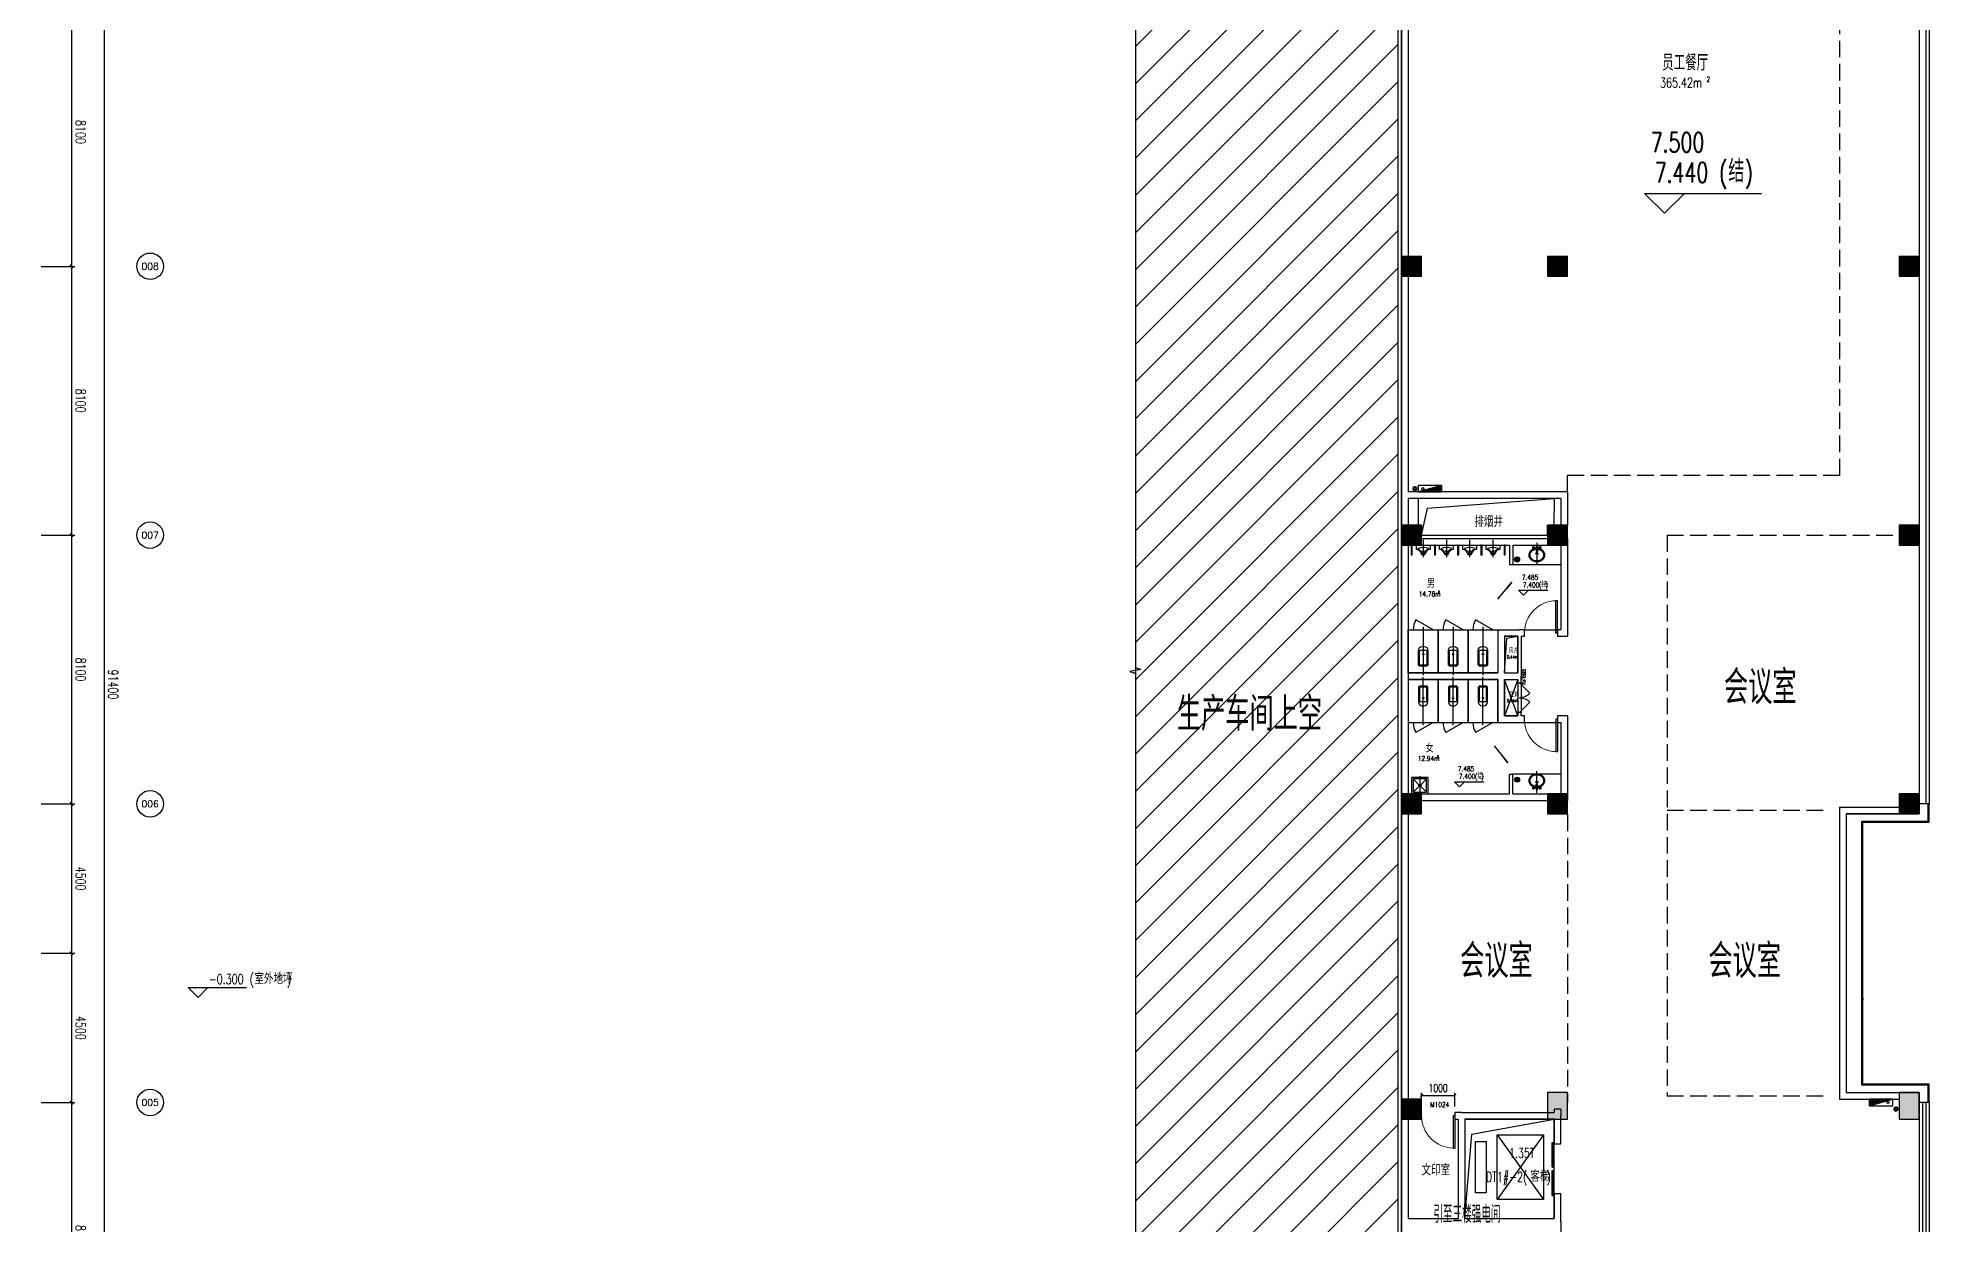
# Model space of a CAD drawing. Extents: x -474411 to 577939, y 0 to 1014176.
# Drawn here: x -125060 to -68054, y 770554 to 806307 of the extents above; entities that cross this region are included whole.
import ezdxf
from ezdxf.enums import TextEntityAlignment as Align

# ---------------------------------------------------------------- set-up
doc = ezdxf.new("R2010")
doc.units = 0
doc.header["$LTSCALE"] = 1000
doc.header["$MEASUREMENT"] = 0
for name, pattern in [('10平面$1$DOTE', [2.42, 2, -0.2, 0.02, -0.2]), ('DASH', [0.35, 0.25, -0.1]), ('DOTE', [2.42, 2, -0.2, 0.02, -0.2])]:
    doc.linetypes.add(name, pattern=pattern)
doc.layers.get('Defpoints').update_dxf_attribs({"color": 210})
doc.layers.add('.灯具', color=3, linetype='Continuous', lineweight=25)
doc.layers.add('LG-ZF消防', color=1, linetype='Continuous', lineweight=60)
for name, color, linetype in [('10平面$1$A-AXIS-DOTE', 14, '10平面$1$DOTE'), ('A-AXIS-D', 1, 'Continuous'), ('A-AXIS-DOTE', 14, 'DOTE'), ('A-AXIS-DP', 126, 'Continuous'), ('A-AXIS-SYMB', 3, 'Continuous'), ('A-CURTAIN', 134, 'Continuous'), ('A-HATCH-2', 251, 'Continuous'), ('A-STAIR', 150, 'Continuous'), ('A-TEXT', 61, 'Continuous'), ('A-WC', 223, 'Continuous'), ('A-WINDOW', 140, 'Continuous'), ('A-防火门窗', 1, 'Continuous'), ('AS-COLN', 6, 'Continuous'), ('AS-WALL', 40, 'Continuous'), ('AS-结构边线层', 200, 'Continuous'), ('CURTWALL', 4, 'Continuous'), ('PUB_HATCH', 8, 'Continuous'), ('PUB_TEXT', 7, 'Continuous'), ('SB_ZF消火栓', 10, 'Continuous'), ('WINDOW', 4, 'Continuous'), ('建-房间', 7, 'Continuous'), ('建-标高', 3, 'Continuous'), ('建-门', 4, 'Continuous'), ('建-门窗编号', 7, 'Continuous')]:
    doc.layers.add(name, color=color, linetype=linetype)
doc.styles.add('_TCH_AXIS', font='COMPLEX', dxfattribs={"bigfont": 'GBCBIG'})
doc.styles.add('_TCH_DIM_T3', font='SIMPLEX', dxfattribs={"width": 0.705882, "bigfont": 'GBCBIG'})
doc.styles.add('_TEL_DIM', font='SIMPLEX', dxfattribs={"width": 0.8, "height": 3.5, "bigfont": 'HZTXT'})
doc.styles.add('A-AREA', font='SIMPLEX', dxfattribs={"bigfont": 'GBCBIG'})
doc.styles.add('A-DIM_T3', font='SIMPLEX', dxfattribs={"width": 0.705882, "bigfont": 'GBCBIG'})
doc.styles.add('A-STANDARD', font='SIMPLEX', dxfattribs={"bigfont": 'GBCBIG'})
doc.styles.add('A-WIN-LABEL', font='SIMPLEX', dxfattribs={"bigfont": 'GBCBIG'})
doc.styles.get("Standard").update_dxf_attribs({"font": 'gbenor.shx', "bigfont": 'gbcbig.shx'})
doc.dimstyles.new('_TCH_ARCH&&100', dxfattribs={"dimtxt": 297.5, "dimasz": 100, "dimexe": 100, "dimexo": 100, "dimgap": 126.25, "dimtad": 1, "dimdec": 0, "dimzin": 0, "dimdsep": 46, "dimtxsty": '_TCH_DIM_T3', "dimblk": 'ARCHTICK', "dimcen": 0.09, "dimclrt": 7, "dimazin": 2, "dimtfac": 1, "dimtdec": 0, "dimtix": 1, "dimtmove": 2, "dimatfit": 3, "dimfxl": 0, "dimtolj": 1, "dimtzin": 0, "dimarcsym": 0})
doc.dimstyles.new('_TCH_ARCH&&80', dxfattribs={"dimtxt": 238, "dimasz": 80, "dimexe": 80, "dimexo": 80, "dimgap": 101, "dimtad": 1, "dimdec": 0, "dimzin": 0, "dimdsep": 46, "dimtxsty": '_TCH_DIM_T3', "dimblk": 'ARCHTICK', "dimcen": 0.09, "dimclrt": 7, "dimazin": 2, "dimtfac": 1, "dimtdec": 0, "dimtix": 1, "dimtmove": 2, "dimatfit": 3, "dimfxl": 0, "dimtolj": 1, "dimtzin": 0, "dimarcsym": 0})
doc.dimstyles.new('A-DIM&&100', dxfattribs={"dimtxt": 297.5, "dimasz": 100, "dimexe": 100, "dimexo": 100, "dimgap": 126.25, "dimtad": 1, "dimdec": 0, "dimzin": 0, "dimdsep": 46, "dimtxsty": 'A-DIM_T3', "dimblk": 'ARCHTICK', "dimcen": 0.09, "dimclrt": 7, "dimazin": 2, "dimtfac": 1, "dimtdec": 0, "dimtix": 1, "dimtmove": 2, "dimatfit": 3, "dimfxl": 0, "dimtolj": 1, "dimtzin": 0, "dimarcsym": 0})

# ---------------------------------------------------------------- blocks, each defined once
blk = doc.blocks.new('33333333')
at = {"layer": 'A-WC'}
h = blk.add_hatch(dxfattribs=at)
h.set_pattern_fill('ANSI31', color=8, scale=10, angle=-20.2003)
h.set_pattern_definition([(24.7997434, (233606.519, 1931455.116), (-6.65873726, 14.4109973), [])])
edge = h.paths.add_edge_path()
edge.add_arc((-140874, 790590), 75, 339.7997, 699.7997)
h = blk.add_hatch(dxfattribs=at)
h.set_pattern_fill('ANSI31', color=8, scale=20)
h.set_pattern_definition([(45, (0, 0), (-22.4506403, 22.4506403), [])])
edge = h.paths.add_edge_path()
edge.add_arc((-140874, 783950), 75, -339.7997, 20.2003, ccw=False)
at = {"color": 8}
for p, q in [((-144067, 791020), (-144067, 790720)), ((-144042, 791020), (-144067, 791020)), ((-144042, 790720), (-144067, 790720)), ((-144042, 791020), (-144042, 790720)), ((-143367, 791020), (-143367, 790720)), ((-143342, 791020), (-143367, 791020)), ((-143367, 791020), (-143367, 790720)), ((-143342, 791020), (-143367, 791020)), ((-143342, 790720), (-143367, 790720)), ((-143342, 790720), (-143367, 790720)), ((-143342, 791020), (-143342, 790720)), ((-143342, 791020), (-143342, 790720)), ((-142667, 791020), (-142667, 790720)), ((-142642, 791020), (-142667, 791020)), ((-142667, 791020), (-142667, 790720)), ((-142642, 791020), (-142667, 791020)), ((-142642, 790720), (-142667, 790720)), ((-142642, 790720), (-142667, 790720)), ((-142642, 791020), (-142642, 790720)), ((-142642, 791020), (-142642, 790720)), ((-141967, 791020), (-141967, 790720)), ((-141942, 791020), (-141967, 791020)), ((-141967, 791020), (-141967, 790720)), ((-141942, 791020), (-141967, 791020)), ((-141942, 790720), (-141967, 790720)), ((-141942, 790720), (-141967, 790720)), ((-141942, 791020), (-141942, 790720)), ((-141942, 791020), (-141942, 790720)), ((-141267, 791020), (-141267, 790720)), ((-141242, 791020), (-141267, 791020)), ((-141242, 790720), (-141267, 790720)), ((-141242, 791020), (-141242, 790720)), ((-139704, 789345), (-139654, 789345)), ((-139704, 788370), (-139704, 789345)), ((-139654, 788370), (-139654, 789345)), ((-143404, 788470), (-143924, 788770)), ((-142504, 788470), (-143024, 788770)), ((-141604, 788470), (-142124, 788770)), ((-143564, 787842, 0), (-143844, 787842, 0)), ((-143814, 787413, 0), (-143814, 787842, 0)), ((-143594, 787842, 0), (-143594, 787413, 0)), ((-142664, 787842, 0), (-142944, 787842, 0)), ((-142914, 787413, 0), (-142914, 787842, 0)), ((-142694, 787842, 0), (-142694, 787413, 0)), ((-141764, 787842, 0), (-142044, 787842, 0)), ((-142014, 787413, 0), (-142014, 787842, 0)), ((-141794, 787842, 0), (-141794, 787413, 0)), ((-139654, 788370), (-139704, 788370)), ((-143604, 787403, 0), (-143804, 787403, 0)), ((-142704, 787403, 0), (-142904, 787403, 0)), ((-141804, 787403, 0), (-142004, 787403, 0)), ((-143814, 786727, 0), (-143814, 786298, 0)), ((-143604, 786737, 0), (-143804, 786737, 0)), ((-143594, 786298, 0), (-143594, 786727, 0)), ((-142914, 786727, 0), (-142914, 786298, 0)), ((-142704, 786737, 0), (-142904, 786737, 0)), ((-142694, 786298, 0), (-142694, 786727, 0)), ((-142014, 786727, 0), (-142014, 786298, 0)), ((-141804, 786737, 0), (-142004, 786737, 0)), ((-141794, 786298, 0), (-141794, 786727, 0)), ((-140804, 786870), (-140486, 786552)), ((-143564, 786298, 0), (-143844, 786298, 0)), ((-142664, 786298, 0), (-142944, 786298, 0)), ((-141764, 786298, 0), (-142044, 786298, 0)), ((-140804, 785970), (-140486, 786288)), ((-143404, 785670), (-143924, 785370)), ((-142504, 785670), (-143024, 785370)), ((-141604, 785670), (-142124, 785370)), ((-139654, 785770), (-139704, 785770)), ((-139704, 785770), (-139704, 784795)), ((-139654, 785770), (-139654, 784795)), ((-139704, 784795), (-139654, 784795))]:
    blk.add_line(p, q, dxfattribs=at)
at = {"color": 8, "elevation": 0}
for points in [[(-143909, 790889), (-143909, 791020), (-143499, 791020), (-143499, 790889, 0.268068), (-143653, 790757, -0.317765), (-143704, 790720, -0.317765), (-143755, 790757, 0.268068)], [(-143209, 790889), (-143209, 791020), (-142799, 791020), (-142799, 790889, 0.268068), (-142953, 790757, -0.317765), (-143004, 790720, -0.317765), (-143055, 790757, 0.268068)], [(-142509, 790889), (-142509, 791020), (-142099, 791020), (-142099, 790889, 0.268068), (-142253, 790757, -0.317765), (-142304, 790720, -0.317765), (-142355, 790757, 0.268068)], [(-141809, 790889), (-141809, 791020), (-141399, 791020), (-141399, 790889, 0.268068), (-141553, 790757, -0.317765), (-141604, 790720, -0.317765), (-141655, 790757, 0.268068)], [(-143564, 787413, -0.414214), (-143604, 787373), (-143804, 787373, -0.414214), (-143844, 787413), (-143844, 787852, -0.414214), (-143734, 787962), (-143674, 787962, -0.414214), (-143564, 787852)], [(-142664, 787413, -0.414214), (-142704, 787373), (-142904, 787373, -0.414214), (-142944, 787413), (-142944, 787852, -0.414214), (-142834, 787962), (-142774, 787962, -0.414214), (-142664, 787852)], [(-141764, 787413, -0.414214), (-141804, 787373), (-142004, 787373, -0.414214), (-142044, 787413), (-142044, 787852, -0.414214), (-141934, 787962), (-141874, 787962, -0.414214), (-141764, 787852)], [(-143564, 786727, 0.414214), (-143604, 786767), (-143804, 786767, 0.414214), (-143844, 786727), (-143844, 786288, 0.414214), (-143734, 786178), (-143674, 786178, 0.414214), (-143564, 786288)], [(-142664, 786727, 0.414214), (-142704, 786767), (-142904, 786767, 0.414214), (-142944, 786727), (-142944, 786288, 0.414214), (-142834, 786178), (-142774, 786178, 0.414214), (-142664, 786288)], [(-141764, 786727, 0.414214), (-141804, 786767), (-142004, 786767, 0.414214), (-142044, 786727), (-142044, 786288, 0.414214), (-141934, 786178), (-141874, 786178, 0.414214), (-141764, 786288)]]:
    blk.add_lwpolyline(points, format="xyb", close=True, dxfattribs=at)
at = {"color": 8}
for points in [[(-144154, 787170), (-144154, 788470), (-143254, 788470), (-143254, 787170)], [(-143254, 787170), (-143254, 788470), (-142354, 788470), (-142354, 787170)], [(-142354, 787170), (-142354, 788470), (-141454, 788470), (-141454, 787170)], [(-144154, 786970), (-144154, 785670), (-143254, 785670), (-143254, 786970)], [(-143254, 786970), (-143254, 785670), (-142354, 785670), (-142354, 786970)], [(-142354, 786970), (-142354, 785670), (-141454, 785670), (-141454, 786970)]]:
    blk.add_lwpolyline(points, close=True, dxfattribs=at)
at = {"color": 8, "ltscale": 0.5}
for points in [[(-144054, 783520), (-143554, 783520), (-143554, 784020), (-144054, 784020)], [(-144004, 783570), (-143604, 783570), (-143604, 783970), (-144004, 783970)]]:
    blk.add_lwpolyline(points, close=True, dxfattribs=at)
for points in [[(-144004, 783970), (-143832, 783798)], [(-143776, 783798), (-143604, 783970)], [(-144004, 783570), (-143832, 783742)], [(-143776, 783742), (-143604, 783570)]]:
    blk.add_lwpolyline(points, dxfattribs=at)
at = {"color": 8}
for centre in [(-143704, 790838, 0), (-143004, 790838, 0), (-142304, 790838, 0), (-141604, 790838, 0), (-143704, 787731, 0), (-142804, 787731, 0), (-141904, 787731, 0), (-143704, 786409, 0), (-142804, 786409, 0), (-141904, 786409, 0)]:
    blk.add_circle(centre, 20, dxfattribs=at)
at = {"color": 8, "ltscale": 0.5}
blk.add_circle((-143804, 783770), 40, dxfattribs=at)
at = {"color": 8}
for centre, radius, start, end in [((-143856, 790905, 0), 10, 114.1084, 248.1394), ((-143699, 790554, 0), 395, 66.6675, 114.1084), ((-143947, 790679, 0), 233, 19.2639, 68.1394), ((-143704, 790764, 0), 24, 199.2639, 269.4998), ((-143704, 790764, 0), 24, 270.5002, 340.7361), ((-143461, 790679, 0), 233, 110.4941, 160.7361), ((-143547, 790907, 0), 10, 290.4941, 66.6675), ((-143156, 790905, 0), 10, 114.1084, 248.1394), ((-142999, 790554, 0), 395, 66.6675, 114.1084), ((-143247, 790679, 0), 233, 19.2639, 68.1394), ((-143004, 790764, 0), 24, 199.2639, 269.4998), ((-143004, 790764, 0), 24, 270.5002, 340.7361), ((-142761, 790679, 0), 233, 110.4941, 160.7361), ((-142847, 790907, 0), 10, 290.4941, 66.6675), ((-142456, 790905, 0), 10, 114.1084, 248.1394), ((-142299, 790554, 0), 395, 66.6675, 114.1084), ((-142547, 790679, 0), 233, 19.2639, 68.1394), ((-142304, 790764, 0), 24, 199.2639, 269.4998), ((-142304, 790764, 0), 24, 270.5002, 340.7361), ((-142061, 790679, 0), 233, 110.4941, 160.7361), ((-142147, 790907, 0), 10, 290.4941, 66.6675), ((-141756, 790905, 0), 10, 114.1084, 248.1394), ((-141599, 790554, 0), 395, 66.6675, 114.1084), ((-141847, 790679, 0), 233, 19.2639, 68.1394), ((-141604, 790764, 0), 24, 199.2639, 269.4998), ((-141604, 790764, 0), 24, 270.5002, 340.7361), ((-141361, 790679, 0), 233, 110.4941, 160.7361), ((-141447, 790907, 0), 10, 290.4941, 66.6675), ((-143404, 788470), 600, 150, 180), ((-142504, 788470), 600, 150, 180), ((-141604, 788470), 600, 150, 180), ((-143804, 787413, 0), 10, 180, 270), ((-143604, 787413, 0), 10, 270, 0), ((-142904, 787413, 0), 10, 180, 270), ((-142704, 787413, 0), 10, 270, 0), ((-142004, 787413, 0), 10, 180, 270), ((-141804, 787413, 0), 10, 270, 0), ((-143804, 786727, 0), 10, 90, 180), ((-143604, 786727, 0), 10, 360, 90), ((-142904, 786727, 0), 10, 90, 180), ((-142704, 786727, 0), 10, 360, 90), ((-142004, 786727, 0), 10, 90, 180), ((-141804, 786727, 0), 10, 360, 90), ((-143404, 785670), 600, 180, 210), ((-142504, 785670), 600, 180, 210), ((-141604, 785670), 600, 180, 210)]:
    blk.add_arc(centre, radius, start, end, dxfattribs=at)
at = {"color": 8, "lineweight": 13}
blk.add_ellipse((-139679, 788370), major_axis=(-689, 689), ratio=1, start_param=-0.759754, end_param=0.785398, dxfattribs=at)
at = {"color": 8, "extrusion": (0, 0, -1)}
for centre, start_param, end_param in [((-140804, 786870), 3.141593, 3.926991), ((-140804, 785970), 0.785398, 1.570796)]:
    blk.add_ellipse(centre, major_axis=(-318, 318), ratio=1, start_param=start_param, end_param=end_param, dxfattribs=at)
at = {"color": 8, "lineweight": 13, "extrusion": (0, 0, -1)}
blk.add_ellipse((-139679, 785770), major_axis=(975, 30), ratio=1, start_param=1.626877, end_param=3.17203, dxfattribs=at)
at = {"color": 8}
for p in [(-143704, 790838, 0), (-143004, 790838, 0), (-142304, 790838, 0), (-141604, 790838, 0), (-143704, 787731, 0), (-143704, 787373, 0), (-142804, 787731, 0), (-142804, 787373, 0), (-141904, 787731, 0), (-141904, 787373, 0), (-143704, 786767, 0), (-142804, 786767, 0), (-141904, 786767, 0), (-143704, 786409, 0), (-142804, 786409, 0), (-141904, 786409, 0)]:
    blk.add_point(p, dxfattribs=at)
at = {"layer": '10平面$1$A-AXIS-DOTE', "color": 8}
for p, q in [((-140279, 791090), (-140279, 790430)), ((-143704, 788551, 0), (-143704, 787101, 0)), ((-142804, 788551, 0), (-142804, 787101, 0)), ((-141904, 788551, 0), (-141904, 787101, 0)), ((-143704, 785589, 0), (-143704, 787039, 0)), ((-142804, 785589, 0), (-142804, 787039, 0)), ((-141904, 785589, 0), (-141904, 787039, 0)), ((-140279, 783550), (-140279, 784210))]:
    blk.add_line(p, q, dxfattribs=at)
for points in [[(-143704, 791173), (-143704, 790653)], [(-143004, 791173), (-143004, 790653)], [(-142304, 791173), (-142304, 790653)], [(-141604, 791173), (-141604, 790653)]]:
    blk.add_lwpolyline(points, dxfattribs=at)
at = {"layer": 'A-AXIS-DOTE', "color": 8}
blk.add_lwpolyline([(-143804, 784055), (-143804, 783295)], dxfattribs=at)
at = {"layer": 'A-AXIS-SYMB', "color": 8}
for p, q in [((-141450, 789390), (-141030, 789900)), ((-141030, 789900), (-141183, 789715)), ((-141570, 784970), (-141150, 784460)), ((-141150, 784460), (-141303, 784645))]:
    blk.add_line(p, q, dxfattribs=at)
at = {"layer": 'A-WC', "color": 8}
for p, q in [((-140416, 790946), (-140343, 790946)), ((-140379, 790983), (-140379, 790909)), ((-140324, 790765), (-140234, 790765)), ((-140304, 790972), (-140311, 790933)), ((-140311, 790933), (-140296, 790826)), ((-140304, 790972), (-140254, 790972)), ((-140304, 790972), (-140296, 790826)), ((-140303, 790953), (-140255, 790953)), ((-140296, 790836), (-140262, 790836)), ((-140296, 790826), (-140262, 790826)), ((-140279, 790810), (-140279, 790720)), ((-140254, 790972), (-140262, 790826)), ((-140248, 790933), (-140262, 790826)), ((-140254, 790972), (-140248, 790933)), ((-140216, 790946), (-140143, 790946)), ((-140179, 790983), (-140179, 790909)), ((-139554, 790420), (-141004, 790420)), ((-139554, 784120), (-141004, 784120)), ((-140324, 783875), (-140234, 783875)), ((-140279, 783830), (-140279, 783920)), ((-140416, 783694), (-140343, 783694)), ((-140379, 783657), (-140379, 783731)), ((-140311, 783707), (-140296, 783814)), ((-140304, 783668), (-140311, 783707)), ((-140304, 783668), (-140296, 783814)), ((-140304, 783668), (-140254, 783668)), ((-140303, 783687), (-140255, 783687)), ((-140296, 783814), (-140262, 783814)), ((-140296, 783804), (-140262, 783804)), ((-140254, 783668), (-140262, 783814)), ((-140248, 783707), (-140262, 783814)), ((-140254, 783668), (-140248, 783707)), ((-140216, 783694), (-140143, 783694)), ((-140179, 783657), (-140179, 783731))]:
    blk.add_line(p, q, dxfattribs=at)
for centre, radius in [((-140379, 790946), 25), ((-140379, 790946), 15), ((-140279, 790765), 30), ((-140279, 790765), 20), ((-140179, 790946), 25), ((-140179, 790946), 15), ((-140874, 790590), 75), ((-140874, 783950), 75), ((-140279, 783875), 30), ((-140279, 783875), 20), ((-140379, 783694), 25), ((-140379, 783694), 15), ((-140179, 783694), 25), ((-140179, 783694), 15)]:
    blk.add_circle(centre, radius, dxfattribs=at)
for centre, radius, start, end in [((-140355, 790720), 167, 152.5904, 180), ((-140355, 790720), 167, 180, 207.4096), ((-140318, 790701), 208, 128.6169, 152.5904), ((-140355, 790720), 137, 152.5904, 180), ((-140355, 790720), 137, 180, 207.4096), ((-140318, 790701), 178, 128.6169, 152.5904), ((-140295, 790671), 246, 108.3074, 128.6169), ((-140295, 790671), 216, 108.3074, 128.6169), ((-140279, 790624), 296, 95.7073, 108.3074), ((-140279, 790624), 266, 95.4714, 108.3074), ((-140280, 790945), 7.19, 80.5252, 279.4748), ((-140278, 790945), 7.19, 260.5252, 99.4748), ((-140279, 790624), 266, 71.6926, 84.5286), ((-140279, 790624), 296, 71.6926, 84.2927), ((-140264, 790671), 216, 51.3831, 71.6926), ((-140264, 790671), 246, 51.3831, 71.6926), ((-140240, 790701), 178, 27.4096, 51.3831), ((-140240, 790701), 208, 27.4096, 51.3831), ((-140203, 790720), 137, 0, 27.4096), ((-140203, 790720), 137, 332.5904, 0), ((-140203, 790720), 167, 0, 27.4096), ((-140203, 790720), 167, 332.5904, 0), ((-140318, 790739), 208, 207.4096, 231.3831), ((-140318, 790739), 178, 207.4096, 231.3831), ((-140295, 790769), 246, 231.3831, 251.6926), ((-140295, 790769), 216, 231.3831, 251.6926), ((-140279, 790816), 296, 251.6926, 270), ((-140279, 790816), 266, 251.6926, 270), ((-140279, 790816), 266, 270, 288.3074), ((-140279, 790816), 296, 270, 288.3074), ((-140264, 790769), 216, 288.3074, 308.6169), ((-140264, 790769), 246, 288.3074, 308.6169), ((-140240, 790739), 178, 308.6169, 332.5904), ((-140240, 790739), 208, 308.6169, 332.5904), ((-140355, 783920), 167, 152.5904, 180), ((-140355, 783920), 167, 180, 207.4096), ((-140318, 783901), 208, 128.6169, 152.5904), ((-140318, 783939), 208, 207.4096, 231.3831), ((-140355, 783920), 137, 152.5904, 180), ((-140355, 783920), 137, 180, 207.4096), ((-140318, 783901), 178, 128.6169, 152.5904), ((-140318, 783939), 178, 207.4096, 231.3831), ((-140295, 783871), 246, 108.3074, 128.6169), ((-140295, 783871), 216, 108.3074, 128.6169), ((-140279, 783824), 296, 90, 108.3074), ((-140279, 783824), 266, 90, 108.3074), ((-140279, 783824), 296, 71.6926, 90), ((-140279, 783824), 266, 71.6926, 90), ((-140264, 783871), 216, 51.3831, 71.6926), ((-140264, 783871), 246, 51.3831, 71.6926), ((-140240, 783901), 178, 27.4096, 51.3831), ((-140240, 783939), 178, 308.6169, 332.5904), ((-140240, 783901), 208, 27.4096, 51.3831), ((-140240, 783939), 208, 308.6169, 332.5904), ((-140203, 783920), 137, 360, 27.4096), ((-140203, 783920), 137, 332.5904, 360), ((-140203, 783920), 167, 360, 27.4096), ((-140203, 783920), 167, 332.5904, 360), ((-140295, 783969), 246, 231.3831, 251.6926), ((-140295, 783969), 216, 231.3831, 251.6926), ((-140279, 784016), 296, 251.6926, 264.2927), ((-140279, 784016), 266, 251.6926, 264.5286), ((-140280, 783695), 7.19, 80.5252, 279.4748), ((-140278, 783695), 7.19, 260.5252, 99.4748), ((-140279, 784016), 266, 275.4714, 288.3074), ((-140279, 784016), 296, 275.7073, 288.3074), ((-140264, 783969), 216, 288.3074, 308.6169), ((-140264, 783969), 246, 288.3074, 308.6169)]:
    blk.add_arc(centre, radius, start, end, dxfattribs=at)
at = {"layer": 'A-防火门窗', "color": 8}
for p, q in [((-140854, 786870), (-140854, 785970)), ((-140754, 786870), (-140754, 785970))]:
    blk.add_line(p, q, dxfattribs=at)
at = {"layer": 'AS-WALL', "color": 8}
for p, q in [((-144354, 791220), (-141054, 791220)), ((-144354, 791220), (-144354, 787070)), ((-144154, 791020), (-141104, 791020)), ((-144154, 791020), (-144154, 787170)), ((-141104, 791020), (-141104, 790420)), ((-141054, 791220), (-139354, 791220)), ((-141004, 791020), (-141004, 790420)), ((-141004, 791020), (-139554, 791020)), ((-139554, 791020), (-139554, 791020)), ((-139554, 791020), (-139554, 788470)), ((-139354, 791220), (-139354, 791120)), ((-139354, 791120), (-139354, 791120)), ((-139354, 791120), (-139354, 790920)), ((-139354, 790920), (-139354, 790920)), ((-139354, 790920), (-139354, 788270)), ((-141004, 790420), (-141104, 790420)), ((-141454, 788470), (-141454, 787170)), ((-141454, 788470), (-140804, 788470)), ((-140654, 788470), (-140804, 788470)), ((-140654, 788270), (-140654, 788470)), ((-139554, 788470), (-139654, 788470)), ((-139654, 788470), (-139654, 788270)), ((-141254, 788270), (-141254, 787170)), ((-141254, 788270), (-140854, 788270)), ((-140854, 788270), (-140854, 787170)), ((-140754, 788270), (-140654, 788270)), ((-140754, 788270), (-140754, 787070)), ((-139654, 788270), (-139354, 788270)), ((-144354, 787070), (-144354, 783320)), ((-144154, 787170), (-141454, 787170)), ((-144154, 786970), (-141454, 786970)), ((-144154, 786970), (-144154, 783520)), ((-141454, 786970), (-141454, 785670)), ((-141254, 787170), (-140854, 787170)), ((-141254, 786970), (-140854, 786970)), ((-141254, 786970), (-141254, 785870)), ((-140854, 786970), (-140854, 786870)), ((-140854, 786870), (-140754, 786870)), ((-140754, 786870), (-140754, 787070)), ((-141454, 785670), (-140804, 785670)), ((-141254, 785870), (-140854, 785870)), ((-140754, 785970), (-140854, 785970)), ((-140854, 785970), (-140854, 785870)), ((-140804, 785670), (-140654, 785670)), ((-140754, 785870), (-140754, 785970)), ((-140654, 785870), (-140754, 785870)), ((-140654, 785670), (-140654, 785870)), ((-139354, 785870), (-139654, 785870)), ((-139654, 785870), (-139654, 785670)), ((-139654, 785670), (-139554, 785670)), ((-139554, 785670), (-139554, 783520)), ((-139354, 785870), (-139354, 783320)), ((-141104, 783520), (-141104, 784120)), ((-141104, 784120), (-141004, 784120)), ((-141004, 783520), (-141004, 784120)), ((-144354, 783320), (-141054, 783320)), ((-144154, 783520), (-141104, 783520)), ((-141054, 783320), (-139354, 783320)), ((-141004, 783520), (-139554, 783520))]:
    blk.add_line(p, q, dxfattribs=at)
at = {"layer": '建-门', "color": 8}
for p, q in [((-140654, 788470), (-139654, 788470)), ((-140654, 785670), (-139654, 785670))]:
    blk.add_line(p, q, dxfattribs=at)
at = {"layer": 'A-防火门窗', "color": 8, "style": 'A-AREA'}
for s, p in [('风井', (-141125, 787760)), ('空调', (-141113, 786440))]:
    blk.add_text(s, height=144.7, dxfattribs=at).set_placement(p)
at = {"layer": 'A-防火门窗', "color": 8, "style": 'A-AREA', "width": 0.705882}
for s, height, p in [('0.44m', 89.2, (-141180, 787606)), ('2', 44.6, (-140880, 787659)), ('0.44m', 89.2, (-141180, 786286)), ('2', 44.6, (-140880, 786339))]:
    blk.add_text(s, height=height, dxfattribs=at).set_placement(p)
at = {"layer": '建-房间', "color": 8, "style": 'A-AREA', "width": 0.705882}
for s, height, p in [('14.78m', 148.8, (-143838, 789474)), ('2', 74.4, (-143258, 789562)), ('12.94m', 148.8, (-143868, 784514)), ('2', 74.4, (-143288, 784602))]:
    blk.add_text(s, height=height, dxfattribs=at).set_placement(p)
at = {"layer": '建-房间', "color": 8, "style": 'A-AREA'}
for s, p in [('男', (-143592, 789730)), ('女', (-143632, 784770))]:
    blk.add_text(s, height=241, dxfattribs=at).set_placement(p)
at = {"layer": '建-门窗编号', "color": 8, "style": 'A-WIN-LABEL'}
blk.add_text('丙', height=101, rotation=90, dxfattribs=at).set_placement((-140618, 786945))
at = {"layer": '建-门窗编号', "color": 8, "style": 'A-WIN-LABEL', "width": 0.705882}
for s, p in [('0922', (-140618, 787019)), ('FM', (-140618, 786819))]:
    blk.add_text(s, height=89.2, rotation=90, dxfattribs=at).set_placement(p)
blk = doc.blocks.new('43243')
at = {"layer": 'AS-结构边线层', "color": 8}
for p, q in [((-80454, 785870), (-80854, 786970)), ((-80454, 786970), (-80854, 785870))]:
    blk.add_line(p, q, dxfattribs=at)
for points in [[(-68354, 818320), (-68354, 782920), (-70554, 782920), (-70554, 774520), (-68354, 774520), (-68354, 741420), (-80454, 741420), (-80454, 741720), (-80554, 741720), (-80554, 741920), (-82854, 741920), (-82854, 741720), (-83154, 741720), (-83154, 741420), (-83954, 741420), (-83954, 741420), (-83954, 832020)], [(-83354, 791320), (-83171, 792137), (-79350, 792420)], [(-80854, 787170), (-80780, 788210), (-80454, 788270)], [(-82054, 770720), (-81840, 773270), (-79354, 773720)]]:
    blk.add_lwpolyline(points, dxfattribs=at)
for points in [[(-83454, 792420), (-83454, 791620), (-83354, 791620), (-83354, 791320), (-79554, 791320), (-79554, 791620), (-79354, 791620), (-79350, 792420)], [(-80854, 787170), (-80454, 787170), (-80454, 788270), (-80854, 788270)], [(-80854, 786970), (-80454, 786970), (-80454, 785870), (-80854, 785870)], [(-82054, 770720), (-79354, 770720), (-79354, 773720), (-82054, 773720)]]:
    blk.add_lwpolyline(points, close=True, dxfattribs=at)
blk = doc.blocks.new('234243242332')
at = {"layer": 'SB_ZF消火栓'}
for points in [[(-83454, 792620), (-82754, 792620), (-82754, 792820)], [(-69154, 774320), (-69854, 774320), (-69854, 774120)]]:
    blk.add_hatch(color=8, dxfattribs=at).paths.add_polyline_path(points)
at = {"layer": 'LG-ZF消防', "color": 8, "linetype": 'Continuous'}
for centre in [(-83554, 792720), (-69054, 774020)]:
    blk.add_circle(centre, 50, dxfattribs=at)
at = {"layer": 'SB_ZF消火栓', "color": 8}
for p, q in [((-82754, 792820), (-83454, 792820)), ((-83454, 792820), (-83454, 792620)), ((-82754, 792820), (-83454, 792620)), ((-83454, 792620), (-82754, 792620)), ((-82754, 792820), (-82754, 792620)), ((-69154, 774320), (-69854, 774320)), ((-69854, 774120), (-69854, 774320)), ((-69854, 774120), (-69154, 774320)), ((-69154, 774120), (-69154, 774320)), ((-69854, 774120), (-69154, 774120))]:
    blk.add_line(p, q, dxfattribs=at)
for centre in [(-83314, 792720), (-69294, 774220)]:
    blk.add_circle(centre, 32.5, dxfattribs=at)
blk = doc.blocks.new('w4324323333')
at = {"layer": 'AS-COLN', "color": 8}
for p, q in [((-83354, 799720), (-83954, 799720)), ((-83954, 799720), (-83954, 799120)), ((-83354, 799120), (-83354, 799720)), ((-78954, 799720), (-79554, 799720)), ((-79554, 799720), (-79554, 799120)), ((-78954, 799120), (-78954, 799720)), ((-68354, 799720), (-68954, 799720)), ((-68954, 799720), (-68954, 799120)), ((-68354, 799120), (-68354, 799720)), ((-83954, 799120), (-83354, 799120)), ((-79554, 799120), (-78954, 799120)), ((-68954, 799120), (-68354, 799120)), ((-83354, 791620), (-83954, 791620)), ((-83954, 791620), (-83954, 791020)), ((-83354, 791020), (-83354, 791620)), ((-78954, 791620), (-79554, 791620)), ((-79554, 791620), (-79554, 791020)), ((-78954, 791020), (-78954, 791620)), ((-68354, 791620), (-68954, 791620)), ((-68954, 791620), (-68954, 791020)), ((-68354, 791020), (-68354, 791620)), ((-83954, 791020), (-83354, 791020)), ((-79554, 791020), (-78954, 791020)), ((-68954, 791020), (-68354, 791020)), ((-83354, 783520), (-83954, 783520)), ((-83954, 783520), (-83954, 782920)), ((-83354, 782920), (-83354, 783520)), ((-78954, 783520), (-79554, 783520)), ((-79554, 783520), (-79554, 782920)), ((-78954, 782920), (-78954, 783520)), ((-68354, 783520), (-68954, 783520)), ((-68954, 783520), (-68954, 782920)), ((-68354, 782920), (-68354, 783520)), ((-83954, 782920), (-83354, 782920)), ((-79554, 782920), (-78954, 782920)), ((-68954, 782920), (-68354, 782920)), ((-83354, 774320), (-83954, 774320)), ((-83954, 774320), (-83954, 773720)), ((-83354, 773720), (-83354, 774320)), ((-78954, 774520), (-79554, 774520)), ((-79554, 774520), (-79554, 773720)), ((-78954, 773720), (-78954, 774520)), ((-68354, 774520), (-68954, 774520)), ((-68954, 774520), (-68954, 773720)), ((-68354, 773720), (-68354, 774520)), ((-83954, 773720), (-83354, 773720)), ((-79554, 773720), (-78954, 773720)), ((-68954, 773720), (-68354, 773720))]:
    blk.add_line(p, q, dxfattribs=at)
blk = doc.blocks.new('_ArchTick')
at = {"color": 0, "linetype": 'ByBlock', "const_width": 0.4}
blk.add_lwpolyline([(-0.5, -0.5), (0.5, 0.5)], dxfattribs=at)
blk = doc.blocks.new('*D1040')
at = {"layer": 'A-AXIS-DP', "color": 0, "lineweight": -2}
for p, q in [((-83354, 774100), (-83354, 774515)), ((-83354, 774435), (-82354, 774435)), ((-82354, 774100), (-82354, 774515))]:
    blk.add_line(p, q, dxfattribs=at)
at = {"layer": 'Defpoints', "color": 0}
for p in [(-82354, 774435), (-83354, 774020), (-82354, 774020)]:
    blk.add_point(p, dxfattribs=at)
at = {"layer": 'A-AXIS-DP', "color": 0, "lineweight": -2, "xscale": 80, "yscale": 80, "zscale": 80, "rotation": 180}
blk.add_blockref('_ArchTick', (-83354, 774435), dxfattribs=at)
at = {"layer": 'A-AXIS-DP', "color": 0, "lineweight": -2, "xscale": 80, "yscale": 80, "zscale": 80}
blk.add_blockref('_ArchTick', (-82354, 774435), dxfattribs=at)
at = {"layer": 'A-AXIS-DP', "color": 7, "insert": (-82854, 774655), "char_height": 238, "attachment_point": 5, "style": '_TCH_DIM_T3'}
blk.add_mtext('\\A1;1000', dxfattribs=at)
blk = doc.blocks.new('$DorLib2D$00000001')
at = {"color": 8}
for p, q in [((0.45, 0.975), (0.5, 0.975)), ((0.45, 0), (0.45, 0.975)), ((0.5, 0), (0.5, 0.975)), ((0.5, 0), (0.45, 0))]:
    blk.add_line(p, q, dxfattribs=at)
at = {"color": 8, "lineweight": 13}
blk.add_arc((0.475, 0), 0.975, 91.4693, 180, dxfattribs=at)
blk = doc.blocks.new('$DORLIB2D$00000127')
at = {"color": 0}
for points in [[(-0.533, 0.795), (-0.533, 0.69)], [(-0.033, 0.795), (-0.533, 0.795)], [(-0.033, 0.795), (-0.033, 0.69)], [(0.533, 0.795), (0.033, 0.795)], [(0.033, 0.795), (0.033, 0.69)], [(0.533, 0.795), (0.533, 0.69)], [(-0.033, 0.69), (-0.533, 0.69)], [(0.5, 0.5), (-0.5, 0.5)], [(0.533, 0.69), (0.033, 0.69)]]:
    blk.add_lwpolyline(points, dxfattribs=at)
blk = doc.blocks.new('*D560')
at = {"layer": 'A-AXIS-D', "color": 0, "lineweight": -2}
for p, q in [((-124960, 807520), (-123944, 807520)), ((-124044, 807520), (-124044, 799420)), ((-124960, 799420), (-123944, 799420))]:
    blk.add_line(p, q, dxfattribs=at)
at = {"layer": 'Defpoints', "color": 0}
for p in [(-125060, 807520), (-125060, 799420), (-124044, 799420)]:
    blk.add_point(p, dxfattribs=at)
at = {"layer": 'A-AXIS-D', "color": 0, "lineweight": -2, "xscale": 100, "yscale": 100, "zscale": 100}
for p, rotation in [((-124044, 807520), 90), ((-124044, 799420), 270)]:
    blk.add_blockref('_ArchTick', p, dxfattribs=dict(at, rotation=rotation))
at = {"layer": 'A-AXIS-D', "color": 7, "insert": (-123769, 803470), "char_height": 297.5, "attachment_point": 5, "rotation": 270, "style": 'A-DIM_T3'}
blk.add_mtext('\\A1;8100', dxfattribs=at)
blk = doc.blocks.new('*D561')
at = {"layer": 'A-AXIS-D', "color": 0, "lineweight": -2}
for p, q in [((-124960, 799420), (-123944, 799420)), ((-124044, 799420), (-124044, 791320)), ((-124960, 791320), (-123944, 791320))]:
    blk.add_line(p, q, dxfattribs=at)
at = {"layer": 'Defpoints', "color": 0}
for p in [(-125060, 799420), (-125060, 791320), (-124044, 791320)]:
    blk.add_point(p, dxfattribs=at)
at = {"layer": 'A-AXIS-D', "color": 0, "lineweight": -2, "xscale": 100, "yscale": 100, "zscale": 100}
for p, rotation in [((-124044, 799420), 90), ((-124044, 791320), 270)]:
    blk.add_blockref('_ArchTick', p, dxfattribs=dict(at, rotation=rotation))
at = {"layer": 'A-AXIS-D', "color": 7, "insert": (-123769, 795370), "char_height": 297.5, "attachment_point": 5, "rotation": 270, "style": 'A-DIM_T3'}
blk.add_mtext('\\A1;8100', dxfattribs=at)
blk = doc.blocks.new('*D562')
at = {"layer": 'A-AXIS-D', "color": 0, "lineweight": -2}
for p, q in [((-124960, 791320), (-123944, 791320)), ((-124044, 791320), (-124044, 783220)), ((-124960, 783220), (-123944, 783220))]:
    blk.add_line(p, q, dxfattribs=at)
at = {"layer": 'Defpoints', "color": 0}
for p in [(-125060, 791320), (-125060, 783220), (-124044, 783220)]:
    blk.add_point(p, dxfattribs=at)
at = {"layer": 'A-AXIS-D', "color": 0, "lineweight": -2, "xscale": 100, "yscale": 100, "zscale": 100}
for p, rotation in [((-124044, 791320), 90), ((-124044, 783220), 270)]:
    blk.add_blockref('_ArchTick', p, dxfattribs=dict(at, rotation=rotation))
at = {"layer": 'A-AXIS-D', "color": 7, "insert": (-123769, 787270), "char_height": 297.5, "attachment_point": 5, "rotation": 270, "style": 'A-DIM_T3'}
blk.add_mtext('\\A1;8100', dxfattribs=at)
blk = doc.blocks.new('*D528')
at = {"layer": 'A-AXIS-D', "color": 0, "lineweight": -2}
for p, q in [((-124960, 783220), (-123944, 783220)), ((-124044, 783220), (-124044, 778720)), ((-124960, 778720), (-123944, 778720))]:
    blk.add_line(p, q, dxfattribs=at)
at = {"layer": 'Defpoints', "color": 0}
for p in [(-125060, 783220), (-125060, 778720), (-124044, 778720)]:
    blk.add_point(p, dxfattribs=at)
at = {"layer": 'A-AXIS-D', "color": 0, "lineweight": -2, "xscale": 100, "yscale": 100, "zscale": 100}
for p, rotation in [((-124044, 783220), 90), ((-124044, 778720), 270)]:
    blk.add_blockref('_ArchTick', p, dxfattribs=dict(at, rotation=rotation))
at = {"layer": 'A-AXIS-D', "color": 7, "insert": (-123769, 780970), "char_height": 297.5, "attachment_point": 5, "rotation": 270, "style": 'A-DIM_T3'}
blk.add_mtext('\\A1;4500', dxfattribs=at)
blk = doc.blocks.new('*D529')
at = {"layer": 'A-AXIS-D', "color": 0, "lineweight": -2}
for p, q in [((-124960, 778720), (-123944, 778720)), ((-124044, 778720), (-124044, 774220)), ((-124960, 774220), (-123944, 774220))]:
    blk.add_line(p, q, dxfattribs=at)
at = {"layer": 'Defpoints', "color": 0}
for p in [(-125060, 778720), (-125060, 774220), (-124044, 774220)]:
    blk.add_point(p, dxfattribs=at)
at = {"layer": 'A-AXIS-D', "color": 0, "lineweight": -2, "xscale": 100, "yscale": 100, "zscale": 100}
for p, rotation in [((-124044, 778720), 90), ((-124044, 774220), 270)]:
    blk.add_blockref('_ArchTick', p, dxfattribs=dict(at, rotation=rotation))
at = {"layer": 'A-AXIS-D', "color": 7, "insert": (-123769, 776470), "char_height": 297.5, "attachment_point": 5, "rotation": 270, "style": 'A-DIM_T3'}
blk.add_mtext('\\A1;4500', dxfattribs=at)
blk = doc.blocks.new('*D530')
at = {"layer": 'A-AXIS-D', "color": 0, "lineweight": -2}
for p, q in [((-124960, 774220), (-123944, 774220)), ((-124044, 774220), (-124044, 766120)), ((-124960, 766120), (-123944, 766120))]:
    blk.add_line(p, q, dxfattribs=at)
at = {"layer": 'Defpoints', "color": 0}
for p in [(-125060, 774220), (-125060, 766120), (-124044, 766120)]:
    blk.add_point(p, dxfattribs=at)
at = {"layer": 'A-AXIS-D', "color": 0, "lineweight": -2, "xscale": 100, "yscale": 100, "zscale": 100}
for p, rotation in [((-124044, 774220), 90), ((-124044, 766120), 270)]:
    blk.add_blockref('_ArchTick', p, dxfattribs=dict(at, rotation=rotation))
at = {"layer": 'A-AXIS-D', "color": 7, "insert": (-123769, 770170), "char_height": 297.5, "attachment_point": 5, "rotation": 270, "style": 'A-DIM_T3'}
blk.add_mtext('\\A1;8100', dxfattribs=at)
blk = doc.blocks.new('*D627')
at = {"layer": 'A-AXIS-D', "color": 0, "lineweight": -2}
for p, q in [((-124860, 832520), (-122965, 832520)), ((-123065, 832520), (-123065, 741120)), ((-124860, 741120), (-122965, 741120))]:
    blk.add_line(p, q, dxfattribs=at)
at = {"layer": 'Defpoints', "color": 0}
for p in [(-124960, 832520), (-124960, 741120), (-123065, 741120)]:
    blk.add_point(p, dxfattribs=at)
at = {"layer": 'A-AXIS-D', "color": 0, "lineweight": -2, "xscale": 100, "yscale": 100, "zscale": 100}
for p, rotation in [((-123065, 832520), 90), ((-123065, 741120), 270)]:
    blk.add_blockref('_ArchTick', p, dxfattribs=dict(at, rotation=rotation))
at = {"layer": 'A-AXIS-D', "color": 7, "insert": (-122790, 786820), "char_height": 297.5, "attachment_point": 5, "rotation": 270, "style": '_TCH_DIM_T3'}
blk.add_mtext('\\A1;91400', dxfattribs=at)

msp = doc.modelspace()

# ---------------------------------------------------------------- hatches: boundary and pattern name
at = {"layer": 'A-HATCH-2'}
h = msp.add_hatch(dxfattribs=at)
h.set_pattern_fill('ANSI31', color=8, scale=500)
h.set_pattern_definition([(45, (0, 0), (-561.266, 561.266), [])])
h.paths.add_polyline_path([(-84054.2, 832520), (-91980, 832520), (-91980, 741120), (-84054.2, 741120)])
at = {"layer": 'A-WINDOW'}
h = msp.add_hatch(dxfattribs=at)
h.set_pattern_fill('ANSI31', color=8, scale=100)
h.set_pattern_definition([(45, (0, 0), (-112.253202, 112.253202), [])])
edge = h.paths.add_edge_path()
edge.add_line((-91980, 835400), (-91980, 787330))
edge.add_line((-91980, 787330), (-91812, 787268.9))
edge.add_line((-91812, 787268.9), (-92148, 787209.6))
edge.add_line((-92148, 787209.6), (-91980, 787150))
edge.add_line((-91980, 787150), (-91980, 739080))
at = {"layer": 'PUB_HATCH'}
for points in [[(-83954.2, 799120), (-83354.2, 799120), (-83354.2, 799720), (-83954.2, 799720)], [(-79554.2, 799120), (-78954.2, 799120), (-78954.2, 799720), (-79554.2, 799720)], [(-68954.2, 799120), (-68354.2, 799120), (-68354.2, 799720), (-68954.2, 799720)], [(-83954.2, 791020), (-83354.2, 791020), (-83354.2, 791620), (-83954.2, 791620)], [(-79554.2, 791020), (-78954.2, 791020), (-78954.2, 791620), (-79554.2, 791620)], [(-68954.2, 791020), (-68354.2, 791020), (-68354.2, 791620), (-68954.2, 791620)], [(-83954.2, 782920), (-83354.2, 782920), (-83354.2, 783520), (-83954.2, 783520)], [(-79554.2, 782920), (-78954.2, 782920), (-78954.2, 783520), (-79554.2, 783520)], [(-68954.2, 782920), (-68354.2, 782920), (-68354.2, 783520), (-68954.2, 783520)], [(-83954.2, 773720), (-83354.2, 773720), (-83354.2, 774320), (-83954.2, 774320)], [(-79554.2, 773720), (-78954.2, 773720), (-78954.2, 774520), (-79554.2, 774520)], [(-68954.2, 773720), (-68354.2, 773720), (-68354.2, 774520), (-68954.2, 774520)]]:
    msp.add_hatch(color=8, dxfattribs=at).paths.add_polyline_path(points)

# ---------------------------------------------------------------- linework, layer by layer
at = {"layer": 'A-AXIS-D', "color": 8}
for centre in [(-121674.9, 799421.1), (-121674.9, 791321.1), (-121674.9, 783221.1), (-121674.9, 774221.1)]:
    msp.add_circle(centre, 400, dxfattribs=at)
at = {"layer": 'A-AXIS-SYMB', "color": 8}
msp.add_lwpolyline([(-91980, 835400), (-91980, 787330), (-91812, 787268.9), (-92148, 787209.6), (-91980, 787150), (-91980, 739080)], dxfattribs=at)
at = {"layer": 'A-AXIS-SYMB', "color": 8, "const_width": 32}
msp.add_lwpolyline([(-70065.3, 777328.5, 1), (-70043.1, 777351.5, 1)], format="xyb", close=True, dxfattribs=at)
at = {"layer": 'A-CURTAIN', "color": 8}
for points in [[(-68084.2, 774220), (-68084.2, 774740), (-70084.2, 774740), (-70084.2, 782700), (-68084.2, 782700), (-68084.2, 783220)], [(-68054.2, 774220), (-68054.2, 774770), (-70054.2, 774770), (-70054.2, 782670), (-68054.2, 782670), (-68054.2, 783220)]]:
    msp.add_lwpolyline(points, dxfattribs=at)
at = {"layer": 'A-HATCH-2', "color": 8}
msp.add_lwpolyline([(-84054.2, 832520), (-91980, 832520), (-91980, 741120), (-84054.2, 741120)], close=True, dxfattribs=at)
at = {"layer": 'A-STAIR', "color": 8}
for p, q in [((-81729.2, 773045), (-81404.2, 773045)), ((-81729.2, 771495), (-81729.2, 773045)), ((-81404.2, 773045), (-81404.2, 771495)), ((-81079.2, 773245), (-79679.2, 773245)), ((-81079.2, 771295), (-81079.2, 773245)), ((-81079.2, 773245), (-79679.2, 771295)), ((-79679.2, 773245), (-81079.2, 771295)), ((-79679.2, 773245), (-79679.2, 771295)), ((-81404.2, 771495), (-81729.2, 771495)), ((-79679.2, 771295), (-81079.2, 771295))]:
    msp.add_line(p, q, dxfattribs=at)
at = {"layer": 'AS-WALL', "color": 8}
for p, q in [((-83954.2, 815420), (-83954.2, 792520)), ((-83754.2, 815320), (-83754.2, 792620)), ((-83954.2, 792520), (-83954.2, 773820)), ((-78954.2, 792620), (-83754.2, 792620)), ((-79154.2, 792420), (-83754.2, 792420)), ((-83754.2, 792420), (-83754.2, 773920)), ((-79154.2, 792420), (-79154.2, 791620)), ((-78954.2, 792620), (-78954.2, 791620)), ((-78954.2, 791620), (-79154.2, 791620)), ((-70754.2, 783120), (-70754.2, 774320)), ((-70754.2, 783120), (-68954.2, 783120)), ((-70554.2, 782920), (-70554.2, 774520)), ((-70554.2, 782920), (-68954.2, 782920)), ((-68954.2, 783120), (-68954.2, 782920)), ((-70754.2, 774320), (-68954.2, 774320)), ((-70554.2, 774520), (-68954.2, 774520)), ((-68954.2, 774520), (-68954.2, 774320)), ((-83954.2, 773820), (-83954.2, 770620)), ((-83354.2, 773920), (-83754.2, 773920)), ((-83754.2, 773720), (-83354.2, 773720)), ((-83754.2, 773720), (-83754.2, 770720)), ((-83354.2, 773720), (-83354.2, 773920)), ((-82154.2, 773920), (-82354.2, 773920)), ((-82354.2, 773920), (-82354.2, 773720)), ((-82354.2, 773720), (-82254.2, 773720)), ((-82254.2, 773720), (-82254.2, 770720)), ((-82154.2, 773920), (-79354.2, 773920)), ((-82054.2, 773720), (-79354.2, 773720)), ((-82054.2, 773720), (-82054.2, 770720)), ((-79354.2, 774020), (-79354.2, 773920)), ((-79154.2, 774020), (-79354.2, 774020)), ((-79354.2, 773720), (-79354.2, 772970)), ((-79154.2, 774020), (-79154.2, 773820)), ((-79154.2, 772970), (-79154.2, 773820)), ((-79354.2, 772970), (-79154.2, 772970)), ((-79154.2, 771470), (-79354.2, 771470)), ((-79354.2, 771470), (-79354.2, 770720)), ((-79154.2, 770620), (-79154.2, 771470)), ((-83754.2, 770720), (-82254.2, 770720)), ((-82054.2, 770720), (-79354.2, 770720)), ((-83954.2, 770620), (-83954.2, 769420)), ((-79154.2, 770620), (-79154.2, 769320))]:
    msp.add_line(p, q, dxfattribs=at)
at = {"layer": 'AS-WALL', "color": 8, "linetype": 'DASH', "ltscale": 2}
for p, q in [((-70754.2, 815320), (-70754.2, 793120)), ((-70754.2, 793120), (-78954.2, 793120)), ((-78954.2, 792620), (-78954.2, 793120)), ((-71254.2, 783020), (-75954.2, 783020))]:
    msp.add_line(p, q, dxfattribs=at)
for points in [[(-75954.2, 791320), (-68625, 791320)], [(-75954.2, 791320), (-75954.2, 774420), (-71254.2, 774420)], [(-78954.2, 782900), (-78954.2, 774220)]]:
    msp.add_lwpolyline(points, dxfattribs=at)
at = {"layer": 'CURTWALL', "color": 8}
for p, q in [((-68154.2, 818320), (-68154.2, 783220)), ((-68054.2, 818320), (-68054.2, 783220)), ((-68054.2, 783220), (-68354.2, 783220)), ((-68054.2, 774220), (-68354.2, 774220)), ((-68254.2, 774220), (-68254.2, 741820)), ((-68154.2, 774220), (-68154.2, 741820)), ((-68054.2, 774220), (-68054.2, 741820))]:
    msp.add_line(p, q, dxfattribs=at)
at = {"layer": '建-标高', "color": 8}
for p, q in [((-76031.4, 801020), (-76631.4, 801620)), ((-76631.4, 801620), (-73111.4, 801620)), ((-76031.4, 801020), (-75431.4, 801620)), ((-80279.4, 789508.7), (-80429.4, 789658.7)), ((-80429.4, 789658.7), (-79549.4, 789658.7)), ((-80279.4, 789508.7), (-80129.4, 789658.7)), ((-82209.4, 783738.7), (-82359.4, 783888.7)), ((-82359.4, 783888.7), (-81479.4, 783888.7)), ((-82209.4, 783738.7), (-82059.4, 783888.7)), ((-120232.1, 777382.9), (-120532.1, 777682.9)), ((-120532.1, 777682.9), (-118772.1, 777682.9)), ((-120232.1, 777382.9), (-119932.1, 777682.9))]:
    msp.add_line(p, q, dxfattribs=at)

# ---------------------------------------------------------------- block references
at = {"color": 8}
msp.add_blockref('33333333', (60400, 0), dxfattribs=at)
at = {"layer": 'A-WINDOW', "color": 8}
msp.add_blockref('43243', (0, 0), dxfattribs=at)
ref = msp.add_blockref('$DorLib2D$00000001', (-82854.2, 773820), dxfattribs=dict(at, xscale=1000, yscale=-1000, zscale=199.9999999999999, rotation=359.9999999901714))
ref.add_attrib('A', 'M1024', (-83091.7, 774083.1), dxfattribs={"layer": '建-门窗编号', "ltscale": 500, "height": 148.75, "style": 'A-WIN-LABEL', "width": 0.705882})
at = {"layer": 'AS-COLN', "color": 8}
msp.add_blockref('w4324323333', (0, 0), dxfattribs=at)
at = {"layer": 'SB_ZF消火栓', "color": 8, "linetype": 'Continuous'}
msp.add_blockref('234243242332', (0, 0), dxfattribs=at)
at = {"layer": 'WINDOW', "color": 8, "xscale": 1500, "yscale": -199.9999999999999, "zscale": 1500, "rotation": 269.9999999583889}
msp.add_blockref('$DORLIB2D$00000127', (-79254.2, 772220), dxfattribs=at)

# ---------------------------------------------------------------- texts
at = {"layer": '.灯具', "color": 7, "linetype": 'ByBlock', "style": '_TEL_DIM', "width": 0.5}
msp.add_text('引至三楼强电间', height=525, rotation=0.00525, dxfattribs=at).set_placement((-82997.1, 770591.5))
at = {"layer": 'A-TEXT', "color": 8, "style": 'A-STANDARD', "width": 0.705882}
for s, p in [('1.35T', (-80720, 772550)), ('DT1#-2(', (-81414.5, 771829.7)), (')', (-79583, 771829.7))]:
    msp.add_text(s, height=297.5, dxfattribs=at).set_placement(p)
at = {"layer": 'A-TEXT', "color": 8, "style": 'A-STANDARD'}
for s, p in [('文印室', (-83353.4, 772020)), ('客梯', (-80074.5, 771829.7))]:
    msp.add_text(s, height=337.59, dxfattribs=at).set_placement(p)
at = {"layer": 'A-防火门窗', "color": 8, "style": 'A-STANDARD'}
msp.add_text('排烟井', height=337.59, dxfattribs=at).set_placement((-81759.2, 791560))
at = {"layer": 'PUB_TEXT', "color": 8, "style": 'A-STANDARD', "width": 0.705882}
for s, height, p in [('7.500', 595, (-76450, 802860)), ('(', 595, (-74390, 801950)), (')', 595, (-73618.5, 801950)), ('7.440', 595, (-76330, 801950)), ('7.485', 148.75, (-80330.3, 789972.5)), ('7.400', 148.75, (-80300.3, 789745)), ('(', 148.8, (-79815.3, 789745)), (')', 148.8, (-79622.4, 789745)), ('7.485', 148.75, (-82260.3, 784202.5)), ('7.400', 148.75, (-82230.3, 783975)), ('(', 148.8, (-81745.3, 783975)), (')', 148.8, (-81552.4, 783975)), ('(', 297.5, (-118672.1, 777787.9)), (')', 297.5, (-117549.1, 777787.9)), ('-0.300', 297.5, (-119902.1, 777787.9))]:
    msp.add_text(s, height=height, dxfattribs=at).set_placement(p)
at = {"layer": 'PUB_TEXT', "color": 8, "style": 'A-STANDARD'}
for s, height, p in [('结', 675.2, (-74110, 801950)), ('结', 168.8, (-79745.3, 789745)), ('结', 168.8, (-81675.3, 783975)), ('室外地坪', 337.59, (-118532.1, 777787.9))]:
    msp.add_text(s, height=height, dxfattribs=at).set_placement(p)
at = {"layer": 'PUB_TEXT', "color": 8, "style": '_TCH_AXIS'}
for s, p, p2 in [('008', (-121935.9, 799319.6), (-121413.9, 799319.6)), ('007', (-121935.9, 791219.6), (-121413.9, 791219.6)), ('006', (-121935.9, 783119.6), (-121413.9, 783119.6)), ('005', (-121935.9, 774119.6), (-121413.9, 774119.6))]:
    msp.add_text(s, height=202.97, dxfattribs=at).set_placement(p, p2, align=Align.FIT)
at = {"layer": 'PUB_TEXT', "color": 8}
for s, p in [('会议室', (-74239, 786229.4)), ('生产车间上空', (-90729, 785424.4)), ('会议室', (-82189, 777979.4)), ('会议室', (-74709, 777979.4))]:
    msp.add_text(s, height=1012.77, dxfattribs=at).set_placement(p)
at = {"layer": '建-房间', "color": 8, "style": 'A-AREA'}
msp.add_text('员工餐厅', height=482.27, dxfattribs=at).set_placement((-76102.9, 805320))
at = {"layer": '建-房间', "color": 8, "style": 'A-AREA', "width": 0.705882}
for s, height, p in [('365.42m', 297.5, (-76165, 804808.1)), ('2', 148.8, (-74765, 804983.1))]:
    msp.add_text(s, height=height, dxfattribs=at).set_placement(p)

# ---------------------------------------------------------------- dimensions: what is measured, and where the dimension line sits
at = {"layer": 'A-AXIS-D', "color": 8}
for base, p1, p2, dimstyle, picture, middle in [((-123064.5, 741120), (-124960, 832520), (-124960, 741120), '_TCH_ARCH&&100', '*D627', (-122789.5, 786820)), ((-124044.2, 799420), (-125060, 807520), (-125060, 799420), 'A-DIM&&100', '*D560', (-123769.2, 803470)), ((-124044.2, 791320), (-125060, 799420), (-125060, 791320), 'A-DIM&&100', '*D561', (-123769.2, 795370)), ((-124044.2, 783220), (-125060, 791320), (-125060, 783220), 'A-DIM&&100', '*D562', (-123769.2, 787270)), ((-124044.2, 778720), (-125060, 783220), (-125060, 778720), 'A-DIM&&100', '*D528', (-123769.2, 780970)), ((-124044.2, 774220), (-125060, 778720), (-125060, 774220), 'A-DIM&&100', '*D529', (-123769.2, 776470)), ((-124044.2, 766120), (-125060, 774220), (-125060, 766120), 'A-DIM&&100', '*D530', (-123769.2, 770170))]:
    dim = msp.add_linear_dim(base=base, p1=p1, p2=p2, angle=270, dimstyle=dimstyle, override={"dimgap": 0}, dxfattribs=at)
    dim.commit()
    dim.dimension.update_dxf_attribs({"geometry": picture, "text_midpoint": middle, "dimtype": 161, "text_rotation": 270})
at = {"layer": 'A-AXIS-DP', "color": 8}
dim = msp.add_aligned_dim(p1=(-83354.2, 774020), p2=(-82354.2, 774020), distance=415, dimstyle='_TCH_ARCH&&80', dxfattribs=at)
dim.commit()
dim.dimension.update_dxf_attribs({"geometry": '*D1040', "text_midpoint": (-82854.2, 774655)})

doc.saveas('drawing.dxf')
